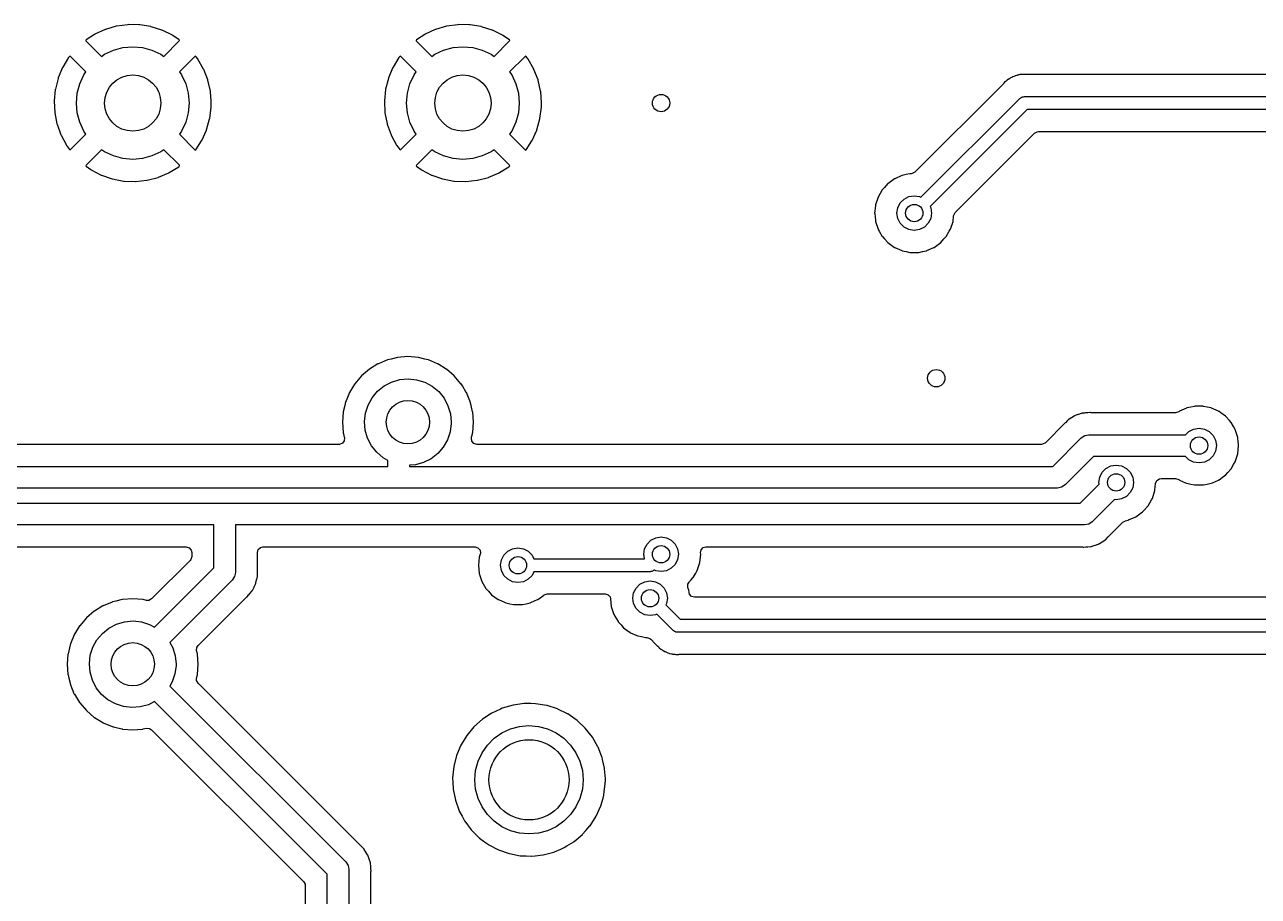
# Model space of a CAD drawing. Extents: x 51 to 243, y -135 to -54.
# Drawn here: x 197.91 to 226.38, y -112.29 to -92.17 of the extents above; entities that cross this region are included whole.
import ezdxf

# ---------------------------------------------------------------- set-up
doc = ezdxf.new("R2010")
doc.units = 0
doc.layers.add('BLACK', color=7, linetype='CONTINUOUS')

msp = doc.modelspace()

# ---------------------------------------------------------------- linework, layer by layer
at = {"layer": 'BLACK', "linetype": 'CONTINUOUS'}
for p, q in [((200.025, -92.2079), (199.776, -92.2804)), ((200.034, -92.2059), (200.025, -92.2079)), ((200.291, -92.1709), (200.034, -92.2059)), ((200.3, -92.1704), (200.291, -92.1709)), ((200.559, -92.1738), (200.3, -92.1704)), ((200.569, -92.1746), (200.559, -92.1738)), ((200.825, -92.2163), (200.569, -92.1746)), ((200.834, -92.2184), (200.825, -92.2163)), ((201.081, -92.2975), (200.834, -92.2184)), ((207.645, -92.2079), (207.396, -92.2804)), ((207.654, -92.2059), (207.645, -92.2079)), ((207.911, -92.1709), (207.654, -92.2059)), ((207.92, -92.1704), (207.911, -92.1709)), ((208.179, -92.1738), (207.92, -92.1704)), ((208.189, -92.1746), (208.179, -92.1738)), ((208.445, -92.2163), (208.189, -92.1746)), ((208.454, -92.2184), (208.445, -92.2163)), ((208.701, -92.2975), (208.454, -92.2184)), ((199.523, -92.3968), (199.332, -92.5219)), ((199.531, -92.3923), (199.523, -92.3968)), ((199.767, -92.2837), (199.531, -92.3923)), ((199.776, -92.2804), (199.767, -92.2837)), ((201.089, -92.301), (201.081, -92.2975)), ((201.322, -92.4157), (201.089, -92.301)), ((201.33, -92.4205), (201.322, -92.4157)), ((201.477, -92.5226), (201.33, -92.4205)), ((207.143, -92.3968), (206.952, -92.5219)), ((207.151, -92.3923), (207.143, -92.3968)), ((207.387, -92.2837), (207.151, -92.3923)), ((207.396, -92.2804), (207.387, -92.2837)), ((208.709, -92.301), (208.701, -92.2975)), ((208.942, -92.4157), (208.709, -92.301)), ((208.95, -92.4205), (208.942, -92.4157)), ((209.097, -92.5226), (208.95, -92.4205)), ((199.332, -92.5219), (199.323, -92.5327)), ((199.323, -92.5327), (199.328, -92.5425)), ((199.328, -92.5425), (199.687, -92.9022)), ((199.756, -92.8542), (199.961, -92.7584)), ((199.961, -92.7584), (200.18, -92.6997)), ((200.18, -92.6997), (200.406, -92.68)), ((200.406, -92.68), (200.632, -92.6997)), ((200.632, -92.6997), (200.851, -92.7584)), ((200.851, -92.7584), (201.056, -92.8542)), ((201.125, -92.9022), (201.48, -92.5464)), ((201.485, -92.5327), (201.477, -92.5226)), ((201.48, -92.5464), (201.487, -92.5348)), ((201.487, -92.5348), (201.485, -92.5327)), ((206.952, -92.5219), (206.943, -92.5327)), ((206.943, -92.5327), (206.948, -92.5425)), ((206.948, -92.5425), (207.307, -92.9022)), ((207.376, -92.8542), (207.581, -92.7584)), ((207.581, -92.7584), (207.8, -92.6997)), ((207.8, -92.6997), (208.026, -92.68)), ((208.026, -92.68), (208.252, -92.6997)), ((208.252, -92.6997), (208.471, -92.7584)), ((208.471, -92.7584), (208.676, -92.8542)), ((208.745, -92.9022), (209.1, -92.5464)), ((209.107, -92.5348), (209.097, -92.5226)), ((209.1, -92.5464), (209.107, -92.5348)), ((198.928, -92.9311), (198.793, -93.1529)), ((198.933, -92.9236), (198.928, -92.9311)), ((198.948, -92.9049), (198.933, -92.9236)), ((198.959, -92.8978), (198.948, -92.9049)), ((198.972, -92.905), (198.959, -92.8978)), ((199.328, -93.2614), (198.972, -92.905)), ((199.687, -92.9022), (199.756, -92.8542)), ((201.056, -92.8542), (201.125, -92.9022)), ((201.84, -92.9057), (201.484, -93.2614)), ((201.851, -92.8992), (201.84, -92.9057)), ((201.863, -92.9077), (201.851, -92.8992)), ((201.906, -92.9625), (201.863, -92.9077)), ((201.911, -92.9702), (201.906, -92.9625)), ((202.04, -93.1954), (201.911, -92.9702)), ((206.548, -92.9311), (206.413, -93.1529)), ((206.553, -92.9236), (206.548, -92.9311)), ((206.568, -92.9049), (206.553, -92.9236)), ((206.579, -92.8978), (206.568, -92.9049)), ((206.592, -92.905), (206.579, -92.8978)), ((206.948, -93.2614), (206.592, -92.905)), ((207.307, -92.9022), (207.376, -92.8542)), ((208.676, -92.8542), (208.745, -92.9022)), ((209.46, -92.9057), (209.104, -93.2614)), ((209.471, -92.8992), (209.46, -92.9057)), ((209.483, -92.9077), (209.471, -92.8992)), ((209.526, -92.9625), (209.483, -92.9077)), ((209.531, -92.9702), (209.526, -92.9625)), ((209.66, -93.1954), (209.531, -92.9702)), ((198.789, -93.1612), (198.688, -93.4004)), ((198.793, -93.1529), (198.789, -93.1612)), ((199.184, -93.5354), (199.28, -93.33)), ((199.28, -93.33), (199.328, -93.2614)), ((201.484, -93.2614), (201.532, -93.33)), ((201.532, -93.33), (201.628, -93.5354)), ((202.044, -93.2038), (202.04, -93.1954)), ((202.138, -93.4456), (202.044, -93.2038)), ((206.409, -93.1612), (206.308, -93.4004)), ((206.413, -93.1529), (206.409, -93.1612)), ((206.804, -93.5354), (206.9, -93.33)), ((206.9, -93.33), (206.948, -93.2614)), ((209.104, -93.2614), (209.152, -93.33)), ((209.152, -93.33), (209.248, -93.5354)), ((209.664, -93.2038), (209.66, -93.1954)), ((209.758, -93.4456), (209.664, -93.2038)), ((220.761, -93.358), (220.716, -93.3709)), ((220.772, -93.3541), (220.761, -93.358)), ((220.808, -93.34), (220.772, -93.3541)), ((220.815, -93.3371), (220.808, -93.34)), ((220.808, -93.34), (220.808, -93.34)), ((220.823, -93.3361), (220.815, -93.3371)), ((220.829, -93.3353), (220.823, -93.3361)), ((220.823, -93.3361), (220.823, -93.3361)), ((220.836, -93.3344), (220.829, -93.3353)), ((220.856, -93.3304), (220.836, -93.3344)), ((220.876, -93.3244), (220.856, -93.3304)), ((220.922, -93.323), (220.876, -93.3244)), ((220.934, -93.3221), (220.922, -93.323)), ((220.939, -93.3215), (220.934, -93.3221)), ((220.968, -93.3215), (220.939, -93.3215)), ((220.972, -93.3214), (220.968, -93.3215)), ((220.987, -93.3209), (220.972, -93.3214)), ((221.042, -93.3192), (220.987, -93.3209)), ((221.05, -93.3209), (221.042, -93.3192)), ((221.062, -93.3215), (221.05, -93.3209)), ((221.05, -93.3209), (221.05, -93.3209)), ((228.936, -93.3215), (221.062, -93.3215)), ((198.685, -93.4092), (198.622, -93.6606)), ((198.688, -93.4004), (198.685, -93.4092)), ((199.126, -93.7543), (199.184, -93.5354)), ((201.628, -93.5354), (201.686, -93.7543)), ((202.141, -93.4545), (202.138, -93.4456)), ((202.198, -93.7075), (202.141, -93.4545)), ((206.305, -93.4092), (206.242, -93.6606)), ((206.308, -93.4004), (206.305, -93.4092)), ((206.746, -93.7543), (206.804, -93.5354)), ((209.248, -93.5354), (209.306, -93.7543)), ((209.761, -93.4545), (209.758, -93.4456)), ((209.818, -93.7075), (209.761, -93.4545)), ((220.488, -93.5405), (218.454, -95.5746)), ((220.496, -93.5318), (220.488, -93.5405)), ((220.498, -93.5298), (220.496, -93.5318)), ((220.526, -93.4962), (220.498, -93.5298)), ((220.543, -93.4835), (220.526, -93.4962)), ((220.558, -93.4707), (220.543, -93.4835)), ((220.573, -93.4555), (220.558, -93.4707)), ((220.58, -93.4515), (220.573, -93.4555)), ((220.613, -93.432), (220.58, -93.4515)), ((220.58, -93.4515), (220.58, -93.4515)), ((220.623, -93.4255), (220.613, -93.432)), ((220.634, -93.4173), (220.623, -93.4255)), ((220.66, -93.3984), (220.634, -93.4173)), ((220.68, -93.3905), (220.66, -93.3984)), ((220.698, -93.3818), (220.68, -93.3905)), ((220.71, -93.3749), (220.698, -93.3818)), ((220.716, -93.3709), (220.71, -93.3749)), ((198.62, -93.6698), (198.594, -93.9279)), ((198.594, -93.9279), (198.594, -93.9372)), ((198.594, -93.9372), (198.606, -94.1963)), ((198.622, -93.6606), (198.62, -93.6698)), ((199.106, -93.98), (199.126, -93.7543)), ((201.686, -93.7543), (201.706, -93.98)), ((202.2, -93.7167), (202.198, -93.7075)), ((202.216, -93.9372), (202.2, -93.7167)), ((202.219, -93.9769), (202.216, -93.9372)), ((206.24, -93.6698), (206.214, -93.9279)), ((206.214, -93.9279), (206.214, -93.9372)), ((206.214, -93.9372), (206.226, -94.1963)), ((206.242, -93.6606), (206.24, -93.6698)), ((206.726, -93.98), (206.746, -93.7543)), ((209.306, -93.7543), (209.326, -93.98)), ((209.82, -93.7167), (209.818, -93.7075)), ((209.839, -93.9769), (209.82, -93.7167)), ((218.593, -96.1547), (220.874, -93.8739)), ((220.874, -93.8739), (220.891, -93.8641)), ((220.891, -93.8641), (220.905, -93.8501)), ((220.905, -93.8501), (220.924, -93.845)), ((220.924, -93.845), (220.941, -93.8351)), ((220.941, -93.8351), (220.961, -93.8351)), ((220.961, -93.8351), (220.98, -93.83)), ((220.98, -93.83), (229.249, -93.83)), ((198.606, -94.1963), (198.607, -94.2055)), ((198.607, -94.2055), (198.658, -94.4599)), ((199.126, -94.2057), (199.106, -93.98)), ((199.184, -94.4246), (199.126, -94.2057)), ((201.686, -94.2057), (201.628, -94.4246)), ((201.706, -93.98), (201.686, -94.2057)), ((202.183, -94.3368), (202.216, -94.078)), ((202.216, -94.078), (202.217, -94.0717)), ((202.217, -94.0717), (202.219, -93.9832)), ((202.219, -93.9832), (202.219, -93.9769)), ((206.226, -94.1963), (206.227, -94.2055)), ((206.227, -94.2055), (206.278, -94.4599)), ((206.746, -94.2057), (206.726, -93.98)), ((206.804, -94.4246), (206.746, -94.2057)), ((209.306, -94.2057), (209.248, -94.4246)), ((209.326, -93.98), (209.306, -94.2057)), ((209.803, -94.3368), (209.836, -94.078)), ((209.836, -94.078), (209.837, -94.0717)), ((209.837, -94.0717), (209.839, -93.9832)), ((209.839, -93.9832), (209.839, -93.9769)), ((221.042, -94.13), (218.805, -96.3668)), ((229.249, -94.13), (221.042, -94.13)), ((198.658, -94.4599), (198.66, -94.4689)), ((198.66, -94.4689), (198.748, -94.713)), ((199.28, -94.63), (199.184, -94.4246)), ((201.628, -94.4246), (201.532, -94.63)), ((202.111, -94.5956), (202.181, -94.346)), ((202.181, -94.346), (202.183, -94.3368)), ((206.278, -94.4599), (206.28, -94.4689)), ((206.28, -94.4689), (206.368, -94.713)), ((206.9, -94.63), (206.804, -94.4246)), ((209.248, -94.4246), (209.152, -94.63)), ((209.731, -94.5956), (209.801, -94.346)), ((209.801, -94.346), (209.803, -94.3368)), ((198.748, -94.713), (198.752, -94.7216)), ((198.752, -94.7216), (198.875, -94.95)), ((198.973, -95.0534), (199.328, -94.6986)), ((199.328, -94.6986), (199.28, -94.63)), ((201.532, -94.63), (201.484, -94.6986)), ((201.484, -94.6986), (201.842, -95.0569)), ((202.001, -94.8409), (202.108, -94.6044)), ((202.108, -94.6044), (202.111, -94.5956)), ((206.368, -94.713), (206.372, -94.7216)), ((206.372, -94.7216), (206.495, -94.95)), ((206.593, -95.0534), (206.948, -94.6986)), ((206.948, -94.6986), (206.9, -94.63)), ((209.152, -94.63), (209.104, -94.6986)), ((209.104, -94.6986), (209.462, -95.0569)), ((209.621, -94.8409), (209.728, -94.6044)), ((209.728, -94.6044), (209.731, -94.5956)), ((220.299, -95.592), (221.216, -94.6754)), ((221.216, -94.6754), (221.278, -94.6414)), ((221.278, -94.6414), (221.305, -94.6385)), ((221.305, -94.6385), (228.936, -94.6385)), ((198.875, -94.95), (198.88, -94.9579)), ((198.88, -94.9579), (198.95, -95.0517)), ((198.95, -95.0517), (198.961, -95.0602)), ((198.961, -95.0602), (198.973, -95.0534)), ((199.687, -95.0578), (199.332, -95.4127)), ((199.756, -95.1058), (199.687, -95.0578)), ((201.125, -95.0578), (201.056, -95.1058)), ((201.483, -95.4161), (201.125, -95.0578)), ((201.842, -95.0569), (201.854, -95.0636)), ((201.854, -95.0636), (201.863, -95.0574)), ((201.863, -95.0574), (201.997, -94.849)), ((201.997, -94.849), (202.001, -94.8409)), ((206.495, -94.95), (206.5, -94.9579)), ((206.5, -94.9579), (206.57, -95.0517)), ((206.57, -95.0517), (206.581, -95.0602)), ((206.581, -95.0602), (206.593, -95.0534)), ((207.307, -95.0578), (206.952, -95.4127)), ((207.376, -95.1058), (207.307, -95.0578)), ((208.745, -95.0578), (208.676, -95.1058)), ((209.103, -95.4161), (208.745, -95.0578)), ((209.462, -95.0569), (209.474, -95.0636)), ((209.474, -95.0636), (209.483, -95.0574)), ((209.483, -95.0574), (209.617, -94.849)), ((209.617, -94.849), (209.621, -94.8409)), ((199.961, -95.2016), (199.756, -95.1058)), ((200.18, -95.2602), (199.961, -95.2016)), ((200.406, -95.28), (200.18, -95.2602)), ((200.632, -95.2602), (200.406, -95.28)), ((200.851, -95.2016), (200.632, -95.2602)), ((201.056, -95.1058), (200.851, -95.2016)), ((207.581, -95.2016), (207.376, -95.1058)), ((207.8, -95.2602), (207.581, -95.2016)), ((208.026, -95.28), (207.8, -95.2602)), ((208.252, -95.2602), (208.026, -95.28)), ((208.471, -95.2016), (208.252, -95.2602)), ((208.676, -95.1058), (208.471, -95.2016)), ((199.332, -95.4127), (199.326, -95.4249)), ((199.326, -95.4249), (199.335, -95.4364)), ((199.335, -95.4364), (199.441, -95.5148)), ((199.441, -95.5148), (199.449, -95.5197)), ((199.449, -95.5197), (199.679, -95.6405)), ((199.679, -95.6405), (199.687, -95.6442)), ((199.687, -95.6442), (199.932, -95.7297)), ((201.001, -95.6924), (201.239, -95.5901)), ((201.239, -95.5901), (201.247, -95.5857)), ((201.247, -95.5857), (201.468, -95.4493)), ((201.468, -95.4493), (201.475, -95.4438)), ((201.475, -95.4438), (201.481, -95.4393)), ((201.481, -95.4393), (201.489, -95.4265)), ((201.488, -95.4249), (201.483, -95.4161)), ((201.489, -95.4265), (201.488, -95.4249)), ((206.952, -95.4127), (206.946, -95.4249)), ((206.946, -95.4249), (206.955, -95.4364)), ((206.955, -95.4364), (207.061, -95.5148)), ((207.061, -95.5148), (207.069, -95.5197)), ((207.069, -95.5197), (207.299, -95.6405)), ((207.299, -95.6405), (207.307, -95.6442)), ((207.307, -95.6442), (207.552, -95.7297)), ((208.621, -95.6924), (208.859, -95.5901)), ((208.859, -95.5901), (208.867, -95.5857)), ((208.867, -95.5857), (209.088, -95.4493)), ((209.088, -95.4493), (209.095, -95.4438)), ((209.095, -95.4438), (209.101, -95.4393)), ((209.101, -95.4393), (209.109, -95.4265)), ((209.109, -95.4265), (209.103, -95.4161)), ((218.251, -95.6314), (218.158, -95.6512)), ((218.338, -95.6129), (218.251, -95.6314)), ((218.345, -95.6115), (218.338, -95.6129)), ((218.338, -95.6129), (218.338, -95.6129)), ((218.365, -95.6115), (218.345, -95.6115)), ((218.392, -95.6086), (218.365, -95.6115)), ((218.454, -95.5746), (218.392, -95.6086)), ((219.383, -96.5083), (220.299, -95.592)), ((199.932, -95.7297), (199.941, -95.7322)), ((199.941, -95.7322), (200.196, -95.7805)), ((200.196, -95.7805), (200.205, -95.7816)), ((200.205, -95.7816), (200.465, -95.7918)), ((200.465, -95.7918), (200.474, -95.7915)), ((200.474, -95.7915), (200.732, -95.7632)), ((200.732, -95.7632), (200.741, -95.7615)), ((200.741, -95.7615), (200.992, -95.6955)), ((200.992, -95.6955), (201.001, -95.6924)), ((207.552, -95.7297), (207.561, -95.7322)), ((207.561, -95.7322), (207.816, -95.7805)), ((207.816, -95.7805), (207.825, -95.7816)), ((207.825, -95.7816), (208.085, -95.7918)), ((208.085, -95.7918), (208.094, -95.7915)), ((208.094, -95.7915), (208.352, -95.7632)), ((208.352, -95.7632), (208.361, -95.7615)), ((208.361, -95.7615), (208.612, -95.6955)), ((208.612, -95.6955), (208.621, -95.6924)), ((217.75, -95.9285), (217.701, -95.9831)), ((217.824, -95.846), (217.75, -95.9285)), ((217.829, -95.8411), (217.824, -95.846)), ((217.824, -95.846), (217.824, -95.846)), ((217.983, -95.7289), (217.829, -95.8411)), ((217.989, -95.7262), (217.983, -95.7289)), ((218.152, -95.6539), (217.989, -95.7262)), ((217.989, -95.7262), (217.989, -95.7262)), ((218.158, -95.6512), (218.152, -95.6539)), ((218.152, -95.6539), (218.152, -95.6539)), ((217.605, -96.1484), (217.546, -96.3301)), ((217.701, -95.9831), (217.605, -96.1484)), ((218.116, -96.2849), (218.205, -96.1964)), ((218.205, -96.1964), (218.316, -96.1396)), ((218.316, -96.1396), (218.44, -96.12)), ((218.44, -96.12), (218.564, -96.1396)), ((218.564, -96.1396), (218.593, -96.1547)), ((217.544, -96.354), (217.526, -96.52)), ((217.546, -96.3366), (217.544, -96.354)), ((217.546, -96.3301), (217.546, -96.3366)), ((217.546, -96.3366), (217.546, -96.3366)), ((218.04, -96.52), (218.06, -96.3964)), ((218.06, -96.3964), (218.116, -96.2849)), ((218.805, -96.3668), (218.82, -96.3964)), ((218.82, -96.3964), (218.84, -96.52)), ((217.526, -96.52), (217.527, -96.5266)), ((217.527, -96.5266), (217.544, -96.6855)), ((217.544, -96.6855), (217.546, -96.7099)), ((217.546, -96.7099), (217.605, -96.8916)), ((218.06, -96.6436), (218.04, -96.52)), ((218.116, -96.7551), (218.06, -96.6436)), ((218.205, -96.8436), (218.116, -96.7551)), ((218.764, -96.7551), (218.675, -96.8436)), ((218.82, -96.6436), (218.764, -96.7551)), ((218.84, -96.52), (218.82, -96.6436)), ((219.275, -96.8916), (219.334, -96.7099)), ((219.334, -96.7099), (219.336, -96.6855)), ((219.336, -96.6855), (219.343, -96.6235)), ((219.343, -96.6235), (219.347, -96.5842)), ((219.347, -96.5842), (219.374, -96.5186)), ((219.374, -96.5186), (219.383, -96.5083)), ((217.605, -96.8916), (217.609, -96.8973)), ((217.609, -96.8973), (217.609, -96.8973)), ((217.609, -96.8973), (217.633, -96.94)), ((217.633, -96.94), (217.701, -97.0569)), ((217.701, -97.0569), (217.705, -97.0619)), ((217.705, -97.0619), (217.705, -97.0619)), ((217.705, -97.0619), (217.754, -97.116)), ((218.316, -96.9004), (218.205, -96.8436)), ((218.44, -96.92), (218.316, -96.9004)), ((218.564, -96.9004), (218.44, -96.92)), ((218.675, -96.8436), (218.564, -96.9004)), ((219.126, -97.116), (219.175, -97.0619)), ((219.175, -97.0619), (219.179, -97.0569)), ((219.175, -97.0619), (219.175, -97.0619)), ((219.179, -97.0569), (219.247, -96.94)), ((219.247, -96.94), (219.271, -96.8973)), ((219.271, -96.8973), (219.275, -96.8916)), ((219.271, -96.8973), (219.271, -96.8973)), ((217.754, -97.116), (217.829, -97.1989)), ((217.829, -97.1989), (217.983, -97.3111)), ((217.983, -97.3111), (217.989, -97.3138)), ((217.989, -97.3138), (217.989, -97.3138)), ((217.989, -97.3138), (218.152, -97.3861)), ((218.728, -97.3861), (218.891, -97.3138)), ((218.891, -97.3138), (218.897, -97.3111)), ((218.891, -97.3138), (218.891, -97.3138)), ((218.897, -97.3111), (219.051, -97.1989)), ((219.051, -97.1989), (219.126, -97.116)), ((218.152, -97.3861), (218.158, -97.3888)), ((218.158, -97.3888), (218.251, -97.4086)), ((218.251, -97.4086), (218.338, -97.4271)), ((218.338, -97.4271), (218.338, -97.4271)), ((218.338, -97.4271), (218.345, -97.4285)), ((218.345, -97.4285), (218.535, -97.4285)), ((218.535, -97.4285), (218.542, -97.4271)), ((218.542, -97.4271), (218.629, -97.4086)), ((218.542, -97.4271), (218.542, -97.4271)), ((218.629, -97.4086), (218.722, -97.3888)), ((218.722, -97.3888), (218.728, -97.3861)), ((206.284, -99.9088), (206.074, -99.9959)), ((206.288, -99.9069), (206.284, -99.9088)), ((206.284, -99.9088), (206.284, -99.9088)), ((206.369, -99.8876), (206.288, -99.9069)), ((206.514, -99.8526), (206.369, -99.8876)), ((206.519, -99.8515), (206.514, -99.8526)), ((206.514, -99.8526), (206.514, -99.8526)), ((206.756, -99.8328), (206.519, -99.8515)), ((206.993, -99.8515), (206.756, -99.8328)), ((206.998, -99.8526), (206.993, -99.8515)), ((207.143, -99.8876), (206.998, -99.8526)), ((206.998, -99.8526), (206.998, -99.8526)), ((207.224, -99.9069), (207.143, -99.8876)), ((207.228, -99.9088), (207.224, -99.9069)), ((207.438, -99.9959), (207.228, -99.9088)), ((207.228, -99.9088), (207.228, -99.9088)), ((205.867, -100.122), (205.686, -100.276)), ((205.871, -100.119), (205.867, -100.122)), ((206.065, -100), (205.871, -100.119)), ((205.871, -100.119), (205.871, -100.119)), ((206.069, -99.9978), (206.065, -100)), ((206.074, -99.9959), (206.069, -99.9978)), ((206.074, -99.9959), (206.074, -99.9959)), ((207.443, -99.9978), (207.438, -99.9959)), ((207.438, -99.9959), (207.438, -99.9959)), ((207.447, -100), (207.443, -99.9978)), ((207.641, -100.119), (207.447, -100)), ((207.645, -100.122), (207.641, -100.119)), ((207.641, -100.119), (207.641, -100.119)), ((207.826, -100.276), (207.645, -100.122)), ((205.529, -100.461), (205.5, -100.508)), ((205.532, -100.457), (205.529, -100.461)), ((205.529, -100.461), (205.529, -100.461)), ((205.686, -100.276), (205.532, -100.457)), ((206.208, -100.509), (206.381, -100.419)), ((206.381, -100.419), (206.569, -100.364)), ((206.569, -100.364), (206.763, -100.346)), ((206.763, -100.346), (206.957, -100.366)), ((206.957, -100.366), (207.144, -100.424)), ((207.144, -100.424), (207.315, -100.517)), ((207.98, -100.457), (207.826, -100.276)), ((207.983, -100.461), (207.98, -100.457)), ((208.012, -100.508), (207.983, -100.461)), ((207.983, -100.461), (207.983, -100.461)), ((205.406, -100.664), (205.328, -100.851)), ((205.408, -100.659), (205.406, -100.664)), ((205.406, -100.664), (205.406, -100.664)), ((205.5, -100.508), (205.408, -100.659)), ((205.931, -100.781), (206.056, -100.632)), ((206.056, -100.632), (206.208, -100.509)), ((207.315, -100.517), (207.466, -100.641)), ((207.466, -100.641), (207.589, -100.793)), ((208.104, -100.659), (208.012, -100.508)), ((208.106, -100.664), (208.104, -100.659)), ((208.184, -100.851), (208.106, -100.664)), ((208.106, -100.664), (208.106, -100.664)), ((205.298, -100.959), (205.263, -101.104)), ((205.317, -100.878), (205.298, -100.959)), ((205.328, -100.851), (205.317, -100.878)), ((205.778, -101.138), (205.837, -100.952)), ((205.837, -100.952), (205.931, -100.781)), ((207.589, -100.793), (207.681, -100.965)), ((207.681, -100.965), (207.737, -101.152)), ((208.195, -100.878), (208.184, -100.851)), ((208.214, -100.959), (208.195, -100.878)), ((208.249, -101.104), (208.214, -100.959)), ((224.723, -101.021), (224.56, -101.093)), ((224.729, -101.018), (224.723, -101.021)), ((224.723, -101.021), (224.723, -101.021)), ((224.822, -100.998), (224.729, -101.018)), ((224.909, -100.98), (224.822, -100.998)), ((224.916, -100.978), (224.909, -100.98)), ((224.909, -100.98), (224.909, -100.98)), ((225.106, -100.978), (224.916, -100.978)), ((225.113, -100.98), (225.106, -100.978)), ((225.2, -100.998), (225.113, -100.98)), ((225.113, -100.98), (225.113, -100.98)), ((225.293, -101.018), (225.2, -100.998)), ((225.299, -101.021), (225.293, -101.018)), ((225.462, -101.093), (225.299, -101.021)), ((225.299, -101.021), (225.299, -101.021)), ((205.261, -101.109), (205.243, -101.346)), ((205.263, -101.104), (205.261, -101.109)), ((205.756, -101.332), (205.778, -101.138)), ((205.772, -101.527), (205.756, -101.332)), ((207.737, -101.152), (207.756, -101.346)), ((208.251, -101.109), (208.249, -101.104)), ((208.269, -101.346), (208.251, -101.109)), ((221.976, -101.306), (221.928, -101.357)), ((221.981, -101.301), (221.976, -101.306)), ((221.987, -101.297), (221.981, -101.301)), ((221.99, -101.294), (221.987, -101.297)), ((221.993, -101.292), (221.99, -101.294)), ((221.994, -101.292), (221.993, -101.292)), ((221.998, -101.288), (221.994, -101.292)), ((222.002, -101.284), (221.998, -101.288)), ((221.998, -101.288), (221.998, -101.288)), ((222.007, -101.281), (222.002, -101.284)), ((222.064, -101.247), (222.007, -101.281)), ((222.007, -101.281), (222.007, -101.281)), ((222.068, -101.244), (222.064, -101.247)), ((222.129, -101.204), (222.068, -101.244)), ((222.136, -101.202), (222.129, -101.204)), ((222.141, -101.199), (222.136, -101.202)), ((222.147, -101.196), (222.141, -101.199)), ((222.153, -101.193), (222.147, -101.196)), ((222.223, -101.17), (222.153, -101.193)), ((222.227, -101.169), (222.223, -101.17)), ((222.288, -101.146), (222.227, -101.169)), ((222.295, -101.144), (222.288, -101.146)), ((222.288, -101.146), (222.288, -101.146)), ((222.303, -101.143), (222.295, -101.144)), ((222.308, -101.142), (222.303, -101.143)), ((222.314, -101.14), (222.308, -101.142)), ((222.321, -101.138), (222.314, -101.14)), ((222.329, -101.138), (222.321, -101.138)), ((222.372, -101.134), (222.329, -101.138)), ((222.329, -101.138), (222.329, -101.138)), ((222.394, -101.132), (222.372, -101.134)), ((222.398, -101.132), (222.394, -101.132)), ((222.41, -101.13), (222.398, -101.132)), ((222.423, -101.129), (222.41, -101.13)), ((222.427, -101.129), (222.423, -101.129)), ((222.423, -101.129), (222.423, -101.129)), ((222.435, -101.129), (222.427, -101.129)), ((222.445, -101.128), (222.435, -101.129)), ((222.49, -101.124), (222.445, -101.128)), ((222.498, -101.124), (222.49, -101.124)), ((222.49, -101.124), (222.49, -101.124)), ((222.505, -101.125), (222.498, -101.124)), ((222.519, -101.127), (222.505, -101.125)), ((222.505, -101.125), (222.505, -101.125)), ((222.538, -101.129), (222.519, -101.127)), ((224.468, -101.129), (222.538, -101.129)), ((224.542, -101.104), (224.468, -101.129)), ((224.549, -101.1), (224.542, -101.104)), ((224.554, -101.096), (224.549, -101.1)), ((224.549, -101.1), (224.549, -101.1)), ((224.56, -101.093), (224.554, -101.096)), ((224.56, -101.093), (224.56, -101.093)), ((225.468, -101.096), (225.462, -101.093)), ((225.462, -101.093), (225.462, -101.093)), ((225.473, -101.1), (225.468, -101.096)), ((225.513, -101.129), (225.473, -101.1)), ((225.473, -101.1), (225.473, -101.1)), ((225.622, -101.208), (225.513, -101.129)), ((225.627, -101.213), (225.622, -101.208)), ((225.711, -101.306), (225.627, -101.213)), ((225.627, -101.213), (225.627, -101.213)), ((225.75, -101.35), (225.711, -101.306)), ((205.243, -101.346), (205.261, -101.583)), ((205.261, -101.583), (205.263, -101.588)), ((205.263, -101.588), (205.263, -101.588)), ((205.263, -101.588), (205.269, -101.612)), ((205.269, -101.612), (205.287, -101.691)), ((205.826, -101.714), (205.772, -101.527)), ((207.731, -101.568), (207.67, -101.753)), ((207.756, -101.374), (207.731, -101.568)), ((207.756, -101.346), (207.756, -101.374)), ((208.225, -101.691), (208.243, -101.612)), ((208.243, -101.612), (208.249, -101.588)), ((208.249, -101.588), (208.251, -101.583)), ((208.249, -101.588), (208.249, -101.588)), ((208.251, -101.583), (208.269, -101.346)), ((221.925, -101.36), (221.465, -101.821)), ((221.928, -101.357), (221.925, -101.36)), ((224.702, -101.637), (224.776, -101.563)), ((224.776, -101.563), (224.887, -101.507)), ((224.887, -101.507), (225.011, -101.487)), ((225.011, -101.487), (225.135, -101.507)), ((225.135, -101.507), (225.246, -101.563)), ((225.246, -101.563), (225.335, -101.652)), ((225.807, -101.448), (225.75, -101.35)), ((225.835, -101.498), (225.807, -101.448)), ((225.846, -101.515), (225.835, -101.498)), ((225.905, -101.697), (225.846, -101.515)), ((200.587, -101.858), (196.352, -101.858)), ((205.168, -101.858), (200.587, -101.858)), ((205.179, -101.857), (205.168, -101.858)), ((205.245, -101.831), (205.179, -101.857)), ((205.287, -101.773), (205.245, -101.831)), ((205.287, -101.691), (205.29, -101.702)), ((205.29, -101.702), (205.287, -101.773)), ((205.915, -101.888), (205.826, -101.714)), ((206.037, -102.041), (205.915, -101.888)), ((207.67, -101.753), (207.573, -101.922)), ((208.22, -101.714), (208.222, -101.702)), ((208.23, -101.784), (208.22, -101.714)), ((208.222, -101.702), (208.225, -101.691)), ((208.276, -101.837), (208.23, -101.784)), ((208.344, -101.858), (208.276, -101.837)), ((218.28, -101.858), (208.344, -101.858)), ((221.376, -101.858), (218.28, -101.858)), ((221.402, -101.855), (221.376, -101.858)), ((221.465, -101.821), (221.402, -101.855)), ((221.638, -102.366), (222.294, -101.71)), ((222.294, -101.71), (222.375, -101.656)), ((222.294, -101.71), (222.294, -101.71)), ((222.375, -101.656), (222.471, -101.637)), ((222.471, -101.637), (222.471, -101.637)), ((222.471, -101.637), (224.702, -101.637)), ((225.335, -101.652), (225.391, -101.763)), ((225.391, -101.763), (225.411, -101.887)), ((225.411, -101.887), (225.391, -102.011)), ((225.905, -101.704), (225.905, -101.697)), ((225.915, -101.796), (225.905, -101.704)), ((225.905, -101.704), (225.905, -101.704)), ((225.921, -101.854), (225.915, -101.796)), ((225.915, -101.977), (225.924, -101.894)), ((225.925, -101.887), (225.921, -101.854)), ((225.924, -101.894), (225.925, -101.887)), ((206.185, -102.167), (206.037, -102.041)), ((206.296, -102.229), (206.185, -102.167)), ((207.292, -102.19), (207.118, -102.278)), ((207.446, -102.07), (207.292, -102.19)), ((207.573, -101.922), (207.446, -102.07)), ((222.575, -102.137), (221.919, -102.793)), ((224.702, -102.137), (222.575, -102.137)), ((224.776, -102.211), (224.702, -102.137)), ((225.335, -102.122), (225.246, -102.211)), ((225.391, -102.011), (225.335, -102.122)), ((225.846, -102.259), (225.905, -102.077)), ((225.905, -102.077), (225.915, -101.977)), ((191.825, -102.366), (206.296, -102.366)), ((206.296, -102.366), (206.296, -102.229)), ((206.93, -102.331), (206.796, -102.341)), ((206.796, -102.341), (206.796, -102.366)), ((206.796, -102.366), (221.638, -102.366)), ((207.118, -102.278), (206.93, -102.331)), ((222.776, -102.501), (222.864, -102.413)), ((222.864, -102.413), (222.976, -102.356)), ((222.976, -102.356), (223.099, -102.337)), ((223.099, -102.337), (223.223, -102.356)), ((223.223, -102.356), (223.334, -102.413)), ((223.334, -102.413), (223.423, -102.501)), ((224.887, -102.267), (224.776, -102.211)), ((225.011, -102.287), (224.887, -102.267)), ((225.135, -102.267), (225.011, -102.287)), ((225.246, -102.211), (225.135, -102.267)), ((225.676, -102.506), (225.746, -102.429)), ((225.746, -102.429), (225.75, -102.424)), ((225.746, -102.429), (225.746, -102.429)), ((225.75, -102.424), (225.809, -102.322)), ((225.809, -102.322), (225.842, -102.264)), ((225.842, -102.264), (225.846, -102.259)), ((225.842, -102.264), (225.842, -102.264)), ((222.699, -102.736), (222.719, -102.613)), ((222.705, -102.777), (222.699, -102.736)), ((222.719, -102.613), (222.776, -102.501)), ((223.423, -102.501), (223.48, -102.613)), ((223.48, -102.613), (223.499, -102.736)), ((223.499, -102.736), (223.48, -102.86)), ((223.994, -102.913), (224.01, -102.758)), ((224.01, -102.758), (224.037, -102.693)), ((224.037, -102.693), (224.096, -102.652)), ((224.096, -102.652), (224.136, -102.645)), ((224.136, -102.645), (224.468, -102.645)), ((224.468, -102.645), (224.542, -102.67)), ((224.542, -102.67), (224.549, -102.674)), ((224.549, -102.674), (224.549, -102.674)), ((224.549, -102.674), (224.554, -102.678)), ((224.554, -102.678), (224.56, -102.681)), ((224.56, -102.681), (224.56, -102.681)), ((224.56, -102.681), (224.701, -102.743)), ((224.701, -102.743), (224.729, -102.756)), ((224.729, -102.756), (224.822, -102.776)), ((225.2, -102.776), (225.293, -102.756)), ((225.293, -102.756), (225.321, -102.743)), ((225.321, -102.743), (225.462, -102.681)), ((225.462, -102.681), (225.468, -102.678)), ((225.462, -102.681), (225.462, -102.681)), ((225.468, -102.678), (225.473, -102.674)), ((225.473, -102.674), (225.582, -102.595)), ((225.582, -102.595), (225.622, -102.566)), ((225.622, -102.566), (225.676, -102.506)), ((206.546, -102.866), (191.825, -102.866)), ((221.742, -102.866), (206.546, -102.866)), ((221.838, -102.847), (221.742, -102.866)), ((221.919, -102.793), (221.838, -102.847)), ((222.267, -103.216), (222.705, -102.777)), ((223.423, -102.972), (223.334, -103.06)), ((223.48, -102.86), (223.423, -102.972)), ((223.934, -103.108), (223.993, -102.926)), ((223.993, -102.926), (223.994, -102.913)), ((224.822, -102.776), (224.909, -102.794)), ((224.909, -102.794), (224.909, -102.794)), ((224.909, -102.794), (224.916, -102.795)), ((224.916, -102.795), (225.106, -102.795)), ((225.106, -102.795), (225.113, -102.794)), ((225.113, -102.794), (225.2, -102.776)), ((225.113, -102.794), (225.113, -102.794)), ((186.983, -103.215), (202.526, -103.216)), ((202.526, -103.216), (222.267, -103.216)), ((223.059, -103.13), (222.547, -103.642)), ((223.099, -103.136), (223.059, -103.13)), ((223.223, -103.117), (223.099, -103.136)), ((223.334, -103.06), (223.223, -103.117)), ((223.738, -103.385), (223.834, -103.278)), ((223.834, -103.278), (223.838, -103.273)), ((223.834, -103.278), (223.834, -103.278)), ((223.838, -103.273), (223.917, -103.136)), ((223.917, -103.136), (223.93, -103.114)), ((223.93, -103.114), (223.934, -103.108)), ((223.93, -103.114), (223.93, -103.114)), ((223.318, -103.619), (223.375, -103.607)), ((223.375, -103.607), (223.381, -103.605)), ((223.375, -103.607), (223.375, -103.607)), ((223.381, -103.605), (223.387, -103.603)), ((223.387, -103.603), (223.55, -103.53)), ((223.55, -103.53), (223.556, -103.528)), ((223.55, -103.53), (223.55, -103.53)), ((223.556, -103.528), (223.71, -103.415)), ((223.71, -103.415), (223.738, -103.385)), ((202.276, -103.716), (186.983, -103.715)), ((202.276, -104.711), (202.276, -103.716)), ((222.37, -103.716), (202.776, -103.716)), ((202.776, -103.716), (202.776, -104.814)), ((222.466, -103.696), (222.37, -103.716)), ((222.547, -103.642), (222.466, -103.696)), ((222.916, -103.993), (223.255, -103.653)), ((223.255, -103.653), (223.318, -103.619)), ((212.218, -104.27), (212.274, -104.159)), ((212.274, -104.159), (212.363, -104.07)), ((212.363, -104.07), (212.474, -104.014)), ((212.474, -104.014), (212.598, -103.994)), ((212.598, -103.994), (212.722, -104.014)), ((212.722, -104.014), (212.833, -104.07)), ((212.833, -104.07), (212.922, -104.159)), ((212.922, -104.159), (212.978, -104.27)), ((222.546, -104.209), (222.614, -104.184)), ((222.614, -104.184), (222.619, -104.182)), ((222.619, -104.182), (222.681, -104.162)), ((222.681, -104.162), (222.688, -104.16)), ((222.681, -104.162), (222.681, -104.162)), ((222.688, -104.16), (222.694, -104.156)), ((222.694, -104.156), (222.7, -104.154)), ((222.7, -104.154), (222.705, -104.151)), ((222.705, -104.151), (222.712, -104.148)), ((222.712, -104.148), (222.773, -104.108)), ((222.773, -104.108), (222.777, -104.106)), ((222.777, -104.106), (222.839, -104.068)), ((222.839, -104.068), (222.848, -104.061)), ((222.848, -104.061), (222.851, -104.058)), ((222.848, -104.061), (222.848, -104.061)), ((222.851, -104.058), (222.854, -104.055)), ((222.854, -104.055), (222.86, -104.051)), ((222.86, -104.051), (222.913, -103.995)), ((222.913, -103.995), (222.916, -103.993)), ((190.754, -104.224), (201.641, -104.224)), ((201.641, -104.224), (201.709, -104.244)), ((201.709, -104.244), (201.756, -104.298)), ((201.767, -104.448), (201.747, -104.516)), ((201.756, -104.298), (201.767, -104.35)), ((201.767, -104.35), (201.767, -104.448)), ((203.284, -104.35), (203.304, -104.282)), ((203.284, -104.802), (203.284, -104.35)), ((203.304, -104.282), (203.358, -104.235)), ((203.358, -104.235), (203.41, -104.224)), ((203.41, -104.224), (208.305, -104.224)), ((208.305, -104.224), (208.373, -104.244)), ((208.373, -104.244), (208.42, -104.298)), ((208.402, -104.458), (208.382, -104.648)), ((208.425, -104.389), (208.402, -104.458)), ((208.42, -104.298), (208.43, -104.368)), ((208.43, -104.368), (208.425, -104.389)), ((208.916, -104.524), (208.972, -104.413)), ((208.972, -104.413), (209.061, -104.324)), ((209.061, -104.324), (209.172, -104.268)), ((209.172, -104.268), (209.296, -104.248)), ((209.296, -104.248), (209.42, -104.268)), ((209.42, -104.268), (209.531, -104.324)), ((209.531, -104.324), (209.62, -104.413)), ((209.62, -104.413), (209.663, -104.498)), ((212.198, -104.394), (212.218, -104.27)), ((212.214, -104.498), (212.198, -104.394)), ((212.978, -104.27), (212.998, -104.394)), ((212.998, -104.394), (212.978, -104.518)), ((213.492, -104.584), (213.512, -104.394)), ((213.508, -104.363), (213.521, -104.293)), ((213.512, -104.394), (213.508, -104.363)), ((213.521, -104.293), (213.57, -104.241)), ((213.57, -104.241), (213.634, -104.224)), ((213.634, -104.224), (222.303, -104.224)), ((222.303, -104.224), (222.322, -104.225)), ((222.322, -104.225), (222.336, -104.228)), ((222.336, -104.228), (222.336, -104.228)), ((222.336, -104.228), (222.343, -104.229)), ((222.343, -104.229), (222.351, -104.228)), ((222.351, -104.228), (222.396, -104.224)), ((222.351, -104.228), (222.351, -104.228)), ((222.396, -104.224), (222.406, -104.224)), ((222.406, -104.224), (222.414, -104.224)), ((222.414, -104.224), (222.428, -104.222)), ((222.428, -104.222), (222.443, -104.221)), ((222.443, -104.221), (222.447, -104.22)), ((222.447, -104.22), (222.512, -104.215)), ((222.512, -104.215), (222.52, -104.214)), ((222.512, -104.215), (222.512, -104.215)), ((222.52, -104.214), (222.527, -104.212)), ((222.527, -104.212), (222.533, -104.211)), ((222.533, -104.211), (222.539, -104.21)), ((222.539, -104.21), (222.546, -104.209)), ((201.73, -104.537), (200.842, -105.425)), ((200.911, -106.076), (202.276, -104.711)), ((201.747, -104.516), (201.73, -104.537)), ((208.382, -104.648), (208.383, -104.655)), ((208.383, -104.655), (208.402, -104.83)), ((208.896, -104.648), (208.916, -104.524)), ((208.916, -104.772), (208.896, -104.648)), ((209.663, -104.498), (212.214, -104.498)), ((212.833, -104.718), (212.722, -104.774)), ((212.922, -104.629), (212.833, -104.718)), ((212.978, -104.518), (212.922, -104.629)), ((213.433, -104.766), (213.492, -104.584)), ((202.702, -104.991), (201.265, -106.429)), ((202.756, -104.91), (202.702, -104.991)), ((202.776, -104.814), (202.756, -104.91)), ((203.25, -105.056), (203.265, -104.984)), ((203.265, -104.984), (203.266, -104.98)), ((203.266, -104.98), (203.267, -104.975)), ((203.267, -104.975), (203.283, -104.909)), ((203.283, -104.909), (203.284, -104.898)), ((203.284, -104.805), (203.284, -104.802)), ((203.286, -104.882), (203.284, -104.805)), ((203.284, -104.894), (203.285, -104.89)), ((203.284, -104.898), (203.284, -104.894)), ((203.284, -104.898), (203.284, -104.898)), ((203.285, -104.89), (203.286, -104.882)), ((208.402, -104.83), (208.402, -104.838)), ((208.402, -104.838), (208.461, -105.02)), ((208.461, -105.02), (208.557, -105.185)), ((208.972, -104.883), (208.916, -104.772)), ((209.061, -104.972), (208.972, -104.883)), ((209.172, -105.028), (209.061, -104.972)), ((209.296, -105.048), (209.172, -105.028)), ((209.42, -105.028), (209.296, -105.048)), ((209.531, -104.972), (209.42, -105.028)), ((209.62, -104.883), (209.531, -104.972)), ((209.663, -104.798), (209.62, -104.883)), ((212.344, -104.798), (209.663, -104.798)), ((212.109, -105.086), (212.22, -105.03)), ((212.22, -105.03), (212.344, -105.01)), ((212.363, -104.793), (212.344, -104.798)), ((212.344, -105.01), (212.468, -105.03)), ((212.383, -104.793), (212.363, -104.793)), ((212.4, -104.783), (212.383, -104.793)), ((212.419, -104.778), (212.4, -104.783)), ((212.433, -104.764), (212.419, -104.778)), ((212.443, -104.758), (212.433, -104.764)), ((212.474, -104.774), (212.443, -104.758)), ((212.468, -105.03), (212.579, -105.086)), ((212.598, -104.794), (212.474, -104.774)), ((212.722, -104.774), (212.598, -104.794)), ((213.215, -105.087), (213.244, -105.035)), ((213.244, -105.035), (213.256, -105.02)), ((213.256, -105.02), (213.281, -104.993)), ((213.281, -104.993), (213.333, -104.936)), ((213.333, -104.936), (213.337, -104.931)), ((213.333, -104.936), (213.333, -104.936)), ((213.337, -104.931), (213.397, -104.827)), ((213.397, -104.827), (213.429, -104.771)), ((213.429, -104.771), (213.433, -104.766)), ((213.429, -104.771), (213.429, -104.771)), ((203.087, -105.325), (203.093, -105.32)), ((203.093, -105.32), (203.111, -105.297)), ((203.111, -105.297), (203.114, -105.294)), ((203.114, -105.294), (203.156, -105.244)), ((203.156, -105.244), (203.161, -105.238)), ((203.156, -105.244), (203.156, -105.244)), ((203.161, -105.238), (203.164, -105.232)), ((203.164, -105.232), (203.168, -105.227)), ((203.168, -105.227), (203.171, -105.222)), ((203.171, -105.222), (203.175, -105.216)), ((203.175, -105.216), (203.206, -105.15)), ((203.206, -105.15), (203.208, -105.146)), ((203.208, -105.146), (203.241, -105.081)), ((203.241, -105.081), (203.243, -105.074)), ((203.243, -105.074), (203.245, -105.068)), ((203.245, -105.068), (203.247, -105.062)), ((203.247, -105.062), (203.25, -105.056)), ((208.557, -105.185), (208.561, -105.19)), ((208.561, -105.19), (208.561, -105.19)), ((208.561, -105.19), (208.612, -105.246)), ((208.612, -105.246), (208.685, -105.327)), ((209.902, -105.331), (209.969, -105.307)), ((209.969, -105.307), (209.976, -105.306)), ((209.976, -105.306), (211.306, -105.306)), ((211.306, -105.306), (211.374, -105.327)), ((211.944, -105.41), (211.964, -105.286)), ((211.964, -105.286), (212.02, -105.175)), ((212.02, -105.175), (212.109, -105.086)), ((212.579, -105.086), (212.668, -105.175)), ((212.668, -105.175), (212.724, -105.286)), ((212.724, -105.286), (212.744, -105.41)), ((213.217, -105.158), (213.215, -105.087)), ((213.238, -105.22), (213.217, -105.158)), ((213.243, -105.268), (213.238, -105.22)), ((213.243, -105.274), (213.243, -105.268)), ((213.254, -105.313), (213.243, -105.274)), ((213.3, -105.366), (213.254, -105.313)), ((199.715, -105.588), (199.521, -105.707)), ((199.719, -105.586), (199.715, -105.588)), ((199.724, -105.584), (199.719, -105.586)), ((199.934, -105.497), (199.724, -105.584)), ((199.724, -105.584), (199.724, -105.584)), ((199.938, -105.495), (199.934, -105.497)), ((199.934, -105.497), (199.934, -105.497)), ((200.02, -105.475), (199.938, -105.495)), ((200.164, -105.441), (200.02, -105.475)), ((200.169, -105.439), (200.164, -105.441)), ((200.164, -105.441), (200.164, -105.441)), ((200.406, -105.421), (200.169, -105.439)), ((200.643, -105.439), (200.406, -105.421)), ((200.648, -105.441), (200.643, -105.439)), ((200.723, -105.459), (200.648, -105.441)), ((200.648, -105.441), (200.648, -105.441)), ((200.78, -105.459), (200.723, -105.459)), ((200.842, -105.425), (200.78, -105.459)), ((201.915, -106.498), (203.014, -105.398)), ((203.014, -105.398), (203.029, -105.386)), ((203.029, -105.386), (203.04, -105.377)), ((203.04, -105.377), (203.046, -105.373)), ((203.04, -105.377), (203.04, -105.377)), ((203.046, -105.373), (203.051, -105.367)), ((203.051, -105.367), (203.081, -105.333)), ((203.051, -105.367), (203.051, -105.367)), ((203.081, -105.333), (203.087, -105.325)), ((208.685, -105.327), (208.839, -105.439)), ((208.839, -105.439), (208.845, -105.442)), ((208.845, -105.442), (208.845, -105.442)), ((208.845, -105.442), (208.983, -105.503)), ((208.983, -105.503), (209.014, -105.517)), ((209.014, -105.517), (209.107, -105.537)), ((209.107, -105.537), (209.194, -105.555)), ((209.194, -105.555), (209.194, -105.555)), ((209.194, -105.555), (209.201, -105.556)), ((209.201, -105.556), (209.391, -105.556)), ((209.391, -105.556), (209.398, -105.555)), ((209.398, -105.555), (209.485, -105.537)), ((209.398, -105.555), (209.398, -105.555)), ((209.485, -105.537), (209.578, -105.517)), ((209.578, -105.517), (209.609, -105.503)), ((209.609, -105.503), (209.747, -105.442)), ((209.747, -105.442), (209.753, -105.439)), ((209.747, -105.442), (209.747, -105.442)), ((209.753, -105.439), (209.778, -105.421)), ((209.778, -105.421), (209.896, -105.335)), ((209.896, -105.335), (209.902, -105.331)), ((211.374, -105.327), (211.421, -105.38)), ((211.421, -105.38), (211.431, -105.419)), ((211.431, -105.419), (211.45, -105.6)), ((211.45, -105.6), (211.509, -105.782)), ((211.964, -105.534), (211.944, -105.41)), ((212.02, -105.645), (211.964, -105.534)), ((212.724, -105.534), (212.709, -105.563)), ((212.709, -105.563), (213.041, -105.895)), ((212.744, -105.41), (212.724, -105.534)), ((213.368, -105.386), (213.3, -105.366)), ((228.809, -105.386), (213.368, -105.386)), ((199.336, -105.864), (199.182, -106.045)), ((199.517, -105.71), (199.336, -105.864)), ((199.521, -105.707), (199.517, -105.71)), ((199.521, -105.707), (199.521, -105.707)), ((211.509, -105.782), (211.513, -105.787)), ((211.513, -105.787), (211.513, -105.787)), ((211.513, -105.787), (211.533, -105.823)), ((211.533, -105.823), (211.605, -105.947)), ((212.109, -105.734), (212.02, -105.645)), ((212.22, -105.79), (212.109, -105.734)), ((212.344, -105.81), (212.22, -105.79)), ((212.468, -105.79), (212.344, -105.81)), ((212.497, -105.775), (212.468, -105.79)), ((212.873, -106.151), (212.497, -105.775)), ((199.179, -106.049), (199.088, -106.198)), ((199.182, -106.045), (199.179, -106.049)), ((199.179, -106.049), (199.179, -106.049)), ((199.706, -106.22), (199.858, -106.097)), ((199.858, -106.097), (200.031, -106.007)), ((200.031, -106.007), (200.219, -105.952)), ((200.219, -105.952), (200.413, -105.934)), ((200.413, -105.934), (200.607, -105.954)), ((200.607, -105.954), (200.794, -106.012)), ((200.794, -106.012), (200.911, -106.076)), ((211.605, -105.947), (211.609, -105.952)), ((211.609, -105.952), (211.609, -105.952)), ((211.609, -105.952), (211.676, -106.026)), ((211.676, -106.026), (211.733, -106.089)), ((211.733, -106.089), (211.887, -106.201)), ((212.89, -106.161), (212.873, -106.151)), ((212.904, -106.175), (212.89, -106.161)), ((212.923, -106.18), (212.904, -106.175)), ((213.041, -105.895), (229.122, -105.895)), ((198.97, -106.459), (198.967, -106.466)), ((199.056, -106.252), (198.97, -106.459)), ((199.058, -106.247), (199.056, -106.252)), ((199.056, -106.252), (199.056, -106.252)), ((199.088, -106.198), (199.058, -106.247)), ((199.487, -106.54), (199.581, -106.369)), ((199.581, -106.369), (199.706, -106.22)), ((201.265, -106.429), (201.331, -106.553)), ((211.887, -106.201), (211.893, -106.204)), ((211.893, -106.204), (211.893, -106.204)), ((211.893, -106.204), (212.037, -106.268)), ((212.037, -106.268), (212.062, -106.279)), ((212.062, -106.279), (212.143, -106.296)), ((212.143, -106.296), (212.242, -106.317)), ((212.242, -106.317), (212.242, -106.317)), ((212.242, -106.317), (212.249, -106.319)), ((212.249, -106.319), (212.269, -106.319)), ((212.269, -106.319), (212.337, -106.339)), ((212.337, -106.339), (212.358, -106.355)), ((212.358, -106.355), (212.455, -106.453)), ((212.455, -106.453), (212.463, -106.461)), ((212.463, -106.461), (212.468, -106.468)), ((212.94, -106.19), (212.923, -106.18)), ((212.96, -106.19), (212.94, -106.19)), ((212.979, -106.195), (212.96, -106.19)), ((229.122, -106.195), (212.979, -106.195)), ((198.911, -106.697), (198.893, -106.934)), ((198.913, -106.692), (198.911, -106.697)), ((198.963, -106.484), (198.913, -106.692)), ((198.967, -106.466), (198.963, -106.484)), ((199.406, -106.92), (199.428, -106.726)), ((199.428, -106.726), (199.487, -106.54)), ((201.331, -106.553), (201.387, -106.74)), ((201.387, -106.74), (201.406, -106.934)), ((201.881, -106.617), (201.885, -106.546)), ((201.899, -106.692), (201.881, -106.617)), ((201.885, -106.546), (201.915, -106.498)), ((201.901, -106.697), (201.899, -106.692)), ((201.899, -106.692), (201.899, -106.692)), ((201.919, -106.934), (201.901, -106.697)), ((212.468, -106.468), (212.473, -106.474)), ((212.473, -106.474), (212.473, -106.474)), ((212.473, -106.474), (212.519, -106.517)), ((212.519, -106.517), (212.522, -106.519)), ((212.522, -106.519), (212.543, -106.54)), ((212.543, -106.54), (212.546, -106.543)), ((212.546, -106.543), (212.555, -106.55)), ((212.555, -106.55), (212.589, -106.582)), ((212.589, -106.582), (212.596, -106.586)), ((212.596, -106.586), (212.596, -106.586)), ((212.596, -106.586), (212.608, -106.592)), ((212.608, -106.592), (212.624, -106.603)), ((212.624, -106.603), (212.634, -106.611)), ((212.634, -106.611), (212.641, -106.616)), ((212.641, -106.616), (212.648, -106.619)), ((212.648, -106.619), (212.648, -106.619)), ((212.648, -106.619), (212.684, -106.635)), ((212.684, -106.635), (212.694, -106.64)), ((212.694, -106.64), (212.735, -106.662)), ((212.735, -106.662), (212.755, -106.667)), ((212.755, -106.667), (212.774, -106.674)), ((212.774, -106.674), (212.794, -106.682)), ((212.794, -106.682), (212.838, -106.689)), ((212.838, -106.689), (212.839, -106.69)), ((212.839, -106.69), (212.851, -106.692)), ((212.851, -106.692), (212.872, -106.697)), ((212.872, -106.697), (212.896, -106.703)), ((212.896, -106.703), (212.917, -106.703)), ((212.917, -106.703), (212.937, -106.705)), ((212.937, -106.705), (212.958, -106.708)), ((212.958, -106.708), (213.004, -106.704)), ((213.004, -106.704), (213.016, -106.703)), ((213.016, -106.703), (228.809, -106.703)), ((198.893, -106.934), (198.911, -107.171)), ((199.422, -107.115), (199.406, -106.92)), ((201.406, -106.962), (201.381, -107.156)), ((201.406, -106.934), (201.406, -106.962)), ((201.901, -107.171), (201.919, -106.934)), ((198.911, -107.171), (198.913, -107.176)), ((198.913, -107.176), (198.913, -107.176)), ((198.913, -107.176), (198.931, -107.251)), ((198.931, -107.251), (198.967, -107.402)), ((199.476, -107.302), (199.422, -107.115)), ((199.565, -107.476), (199.476, -107.302)), ((201.381, -107.156), (201.32, -107.341)), ((201.881, -107.251), (201.899, -107.176)), ((201.881, -107.308), (201.881, -107.251)), ((201.915, -107.37), (201.881, -107.308)), ((201.899, -107.176), (201.901, -107.171)), ((201.899, -107.176), (201.899, -107.176)), ((198.967, -107.402), (198.969, -107.406)), ((198.969, -107.406), (198.969, -107.406)), ((198.969, -107.406), (199.051, -107.606)), ((199.687, -107.629), (199.565, -107.476)), ((201.32, -107.341), (201.264, -107.438)), ((201.264, -107.438), (205.321, -111.496)), ((205.672, -111.127), (201.915, -107.37)), ((199.051, -107.606), (199.058, -107.621)), ((199.058, -107.621), (199.06, -107.625)), ((199.06, -107.625), (199.179, -107.819)), ((199.179, -107.819), (199.179, -107.819)), ((199.179, -107.819), (199.182, -107.823)), ((199.182, -107.823), (199.336, -108.004)), ((199.835, -107.755), (199.687, -107.629)), ((200.006, -107.85), (199.835, -107.755)), ((200.191, -107.911), (200.006, -107.85)), ((200.768, -107.866), (200.58, -107.919)), ((200.912, -107.793), (200.768, -107.866)), ((204.894, -111.776), (200.912, -107.793)), ((209.183, -107.875), (208.932, -107.948)), ((209.442, -107.84), (209.183, -107.875)), ((209.447, -107.84), (209.442, -107.84)), ((209.59, -107.842), (209.447, -107.84)), ((209.447, -107.84), (209.447, -107.84)), ((209.704, -107.843), (209.59, -107.842)), ((209.962, -107.885), (209.704, -107.843)), ((209.966, -107.887), (209.962, -107.885)), ((199.336, -108.004), (199.517, -108.158)), ((199.517, -108.158), (199.521, -108.161)), ((199.521, -108.161), (199.521, -108.161)), ((199.521, -108.161), (199.715, -108.28)), ((200.385, -107.934), (200.191, -107.911)), ((200.58, -107.919), (200.385, -107.934)), ((208.656, -108.083), (208.48, -108.198)), ((208.695, -108.058), (208.656, -108.083)), ((208.893, -107.966), (208.695, -108.058)), ((208.928, -107.95), (208.893, -107.966)), ((208.932, -107.948), (208.928, -107.95)), ((208.928, -107.95), (208.928, -107.95)), ((210.206, -107.964), (209.966, -107.887)), ((210.211, -107.965), (210.206, -107.964)), ((210.215, -107.967), (210.211, -107.965)), ((210.441, -108.079), (210.215, -107.967)), ((210.215, -107.967), (210.215, -107.967)), ((210.445, -108.081), (210.441, -108.079)), ((210.66, -108.23), (210.445, -108.081)), ((199.715, -108.28), (199.719, -108.282)), ((199.719, -108.282), (199.724, -108.284)), ((199.724, -108.284), (199.724, -108.284)), ((199.724, -108.284), (199.934, -108.371)), ((199.934, -108.371), (199.938, -108.373)), ((199.938, -108.373), (199.988, -108.385)), ((199.988, -108.385), (200.164, -108.427)), ((200.164, -108.427), (200.164, -108.427)), ((200.164, -108.427), (200.169, -108.429)), ((200.169, -108.429), (200.406, -108.447)), ((200.406, -108.447), (200.643, -108.429)), ((200.643, -108.429), (200.648, -108.427)), ((200.648, -108.427), (200.723, -108.409)), ((200.648, -108.427), (200.648, -108.427)), ((200.723, -108.409), (200.794, -108.413)), ((200.794, -108.413), (200.842, -108.443)), ((200.842, -108.443), (204.349, -111.95)), ((208.281, -108.375), (208.114, -108.576)), ((208.476, -108.201), (208.281, -108.375)), ((208.48, -108.198), (208.476, -108.201)), ((208.48, -108.198), (208.48, -108.198)), ((208.925, -108.517), (209.122, -108.425)), ((209.122, -108.425), (209.333, -108.369)), ((209.333, -108.369), (209.55, -108.35)), ((209.55, -108.35), (209.767, -108.369)), ((209.767, -108.369), (209.978, -108.425)), ((209.978, -108.425), (210.175, -108.517)), ((210.85, -108.409), (210.66, -108.23)), ((211.012, -108.614), (210.85, -108.409)), ((208.112, -108.58), (207.993, -108.777)), ((208.114, -108.576), (208.112, -108.58)), ((208.592, -108.797), (208.747, -108.642)), ((208.747, -108.642), (208.925, -108.517)), ((210.175, -108.517), (210.353, -108.642)), ((210.353, -108.642), (210.508, -108.797)), ((211.142, -108.841), (211.012, -108.614)), ((207.979, -108.799), (207.878, -109.04)), ((207.993, -108.777), (207.979, -108.799)), ((208.375, -109.172), (208.467, -108.975)), ((208.467, -108.975), (208.592, -108.797)), ((210.508, -108.797), (210.633, -108.975)), ((210.633, -108.975), (210.725, -109.172)), ((211.143, -108.845), (211.142, -108.841)), ((211.232, -109.072), (211.143, -108.845)), ((211.143, -108.845), (211.143, -108.845)), ((207.813, -109.294), (207.787, -109.554)), ((207.878, -109.04), (207.813, -109.294)), ((208.319, -109.383), (208.375, -109.172)), ((210.725, -109.172), (210.781, -109.383)), ((211.236, -109.084), (211.232, -109.072)), ((211.248, -109.134), (211.236, -109.084)), ((211.292, -109.331), (211.248, -109.134)), ((207.787, -109.554), (207.787, -109.559)), ((207.787, -109.559), (207.792, -109.657)), ((207.787, -109.559), (207.787, -109.559)), ((208.3, -109.6), (208.319, -109.383)), ((210.781, -109.383), (210.8, -109.6)), ((211.294, -109.339), (211.292, -109.331)), ((211.294, -109.344), (211.294, -109.339)), ((211.312, -109.575), (211.294, -109.344)), ((211.294, -109.344), (211.294, -109.344)), ((211.313, -109.6), (211.312, -109.575)), ((207.792, -109.657), (207.8, -109.815)), ((207.8, -109.815), (207.851, -110.071)), ((208.319, -109.817), (208.3, -109.6)), ((208.375, -110.028), (208.319, -109.817)), ((210.781, -109.817), (210.725, -110.028)), ((210.8, -109.6), (210.781, -109.817)), ((211.278, -109.952), (211.288, -109.871)), ((211.288, -109.871), (211.311, -109.695)), ((211.311, -109.688), (211.313, -109.614)), ((211.311, -109.692), (211.311, -109.688)), ((211.311, -109.695), (211.311, -109.692)), ((211.311, -109.695), (211.311, -109.695)), ((211.313, -109.614), (211.313, -109.6)), ((207.851, -110.071), (207.939, -110.317)), ((208.467, -110.225), (208.375, -110.028)), ((210.725, -110.028), (210.633, -110.225)), ((211.207, -110.203), (211.258, -110.023)), ((211.258, -110.023), (211.277, -109.956)), ((211.277, -109.956), (211.278, -109.952)), ((211.277, -109.956), (211.277, -109.956)), ((207.939, -110.317), (207.941, -110.321)), ((207.941, -110.321), (208.006, -110.441)), ((208.006, -110.441), (208.063, -110.547)), ((208.592, -110.403), (208.467, -110.225)), ((208.747, -110.558), (208.592, -110.403)), ((210.508, -110.403), (210.353, -110.558)), ((210.633, -110.225), (210.508, -110.403)), ((210.958, -110.661), (211.1, -110.441)), ((211.1, -110.441), (211.207, -110.203)), ((208.063, -110.547), (208.066, -110.551)), ((208.066, -110.551), (208.066, -110.551)), ((208.066, -110.551), (208.216, -110.753)), ((208.925, -110.683), (208.747, -110.558)), ((209.122, -110.775), (208.925, -110.683)), ((210.175, -110.683), (209.978, -110.775)), ((210.353, -110.558), (210.175, -110.683)), ((210.86, -110.773), (210.955, -110.665)), ((210.955, -110.665), (210.958, -110.661)), ((210.955, -110.665), (210.955, -110.665)), ((208.216, -110.753), (208.216, -110.753)), ((208.216, -110.753), (208.219, -110.757)), ((208.219, -110.757), (208.222, -110.76)), ((208.222, -110.76), (208.222, -110.76)), ((208.222, -110.76), (208.401, -110.938)), ((208.401, -110.938), (208.405, -110.941)), ((208.405, -110.941), (208.409, -110.944)), ((208.409, -110.944), (208.409, -110.944)), ((208.409, -110.944), (208.526, -111.03)), ((209.333, -110.831), (209.122, -110.775)), ((209.55, -110.85), (209.333, -110.831)), ((209.767, -110.831), (209.55, -110.85)), ((209.978, -110.775), (209.767, -110.831)), ((210.59, -111.024), (210.782, -110.861)), ((210.782, -110.861), (210.786, -110.858)), ((210.782, -110.861), (210.782, -110.861)), ((210.786, -110.858), (210.86, -110.773)), ((205.674, -111.129), (205.672, -111.127)), ((205.725, -111.177), (205.674, -111.129)), ((205.725, -111.178), (205.725, -111.177)), ((205.73, -111.183), (205.725, -111.178)), ((205.734, -111.189), (205.73, -111.183)), ((205.737, -111.192), (205.734, -111.189)), ((205.74, -111.195), (205.737, -111.192)), ((205.747, -111.203), (205.74, -111.195)), ((205.74, -111.195), (205.74, -111.195)), ((205.75, -111.208), (205.747, -111.203)), ((205.773, -111.246), (205.75, -111.208)), ((205.75, -111.208), (205.75, -111.208)), ((205.785, -111.266), (205.773, -111.246)), ((205.787, -111.269), (205.785, -111.266)), ((205.785, -111.266), (205.785, -111.266)), ((205.827, -111.33), (205.787, -111.269)), ((208.526, -111.03), (208.616, -111.095)), ((208.616, -111.095), (208.62, -111.098)), ((208.62, -111.098), (208.62, -111.098)), ((208.62, -111.098), (208.843, -111.215)), ((208.843, -111.215), (208.843, -111.215)), ((208.843, -111.215), (208.847, -111.217)), ((208.847, -111.217), (209.094, -111.303)), ((209.876, -111.333), (210.12, -111.269)), ((210.12, -111.269), (210.124, -111.267)), ((210.12, -111.269), (210.12, -111.269)), ((210.124, -111.267), (210.135, -111.263)), ((210.135, -111.263), (210.283, -111.199)), ((210.283, -111.199), (210.364, -111.164)), ((210.364, -111.164), (210.425, -111.127)), ((210.425, -111.127), (210.583, -111.029)), ((210.583, -111.029), (210.587, -111.027)), ((210.583, -111.029), (210.583, -111.029)), ((210.587, -111.027), (210.59, -111.024)), ((210.59, -111.024), (210.59, -111.024)), ((205.321, -111.496), (205.375, -111.577)), ((205.375, -111.577), (205.394, -111.672)), ((205.83, -111.337), (205.827, -111.33)), ((205.832, -111.343), (205.83, -111.337)), ((205.835, -111.348), (205.832, -111.343)), ((205.839, -111.354), (205.835, -111.348)), ((205.841, -111.361), (205.839, -111.354)), ((205.861, -111.424), (205.841, -111.361)), ((205.841, -111.361), (205.841, -111.361)), ((205.863, -111.428), (205.861, -111.424)), ((205.888, -111.497), (205.863, -111.428)), ((205.888, -111.504), (205.888, -111.497)), ((205.89, -111.51), (205.888, -111.504)), ((205.891, -111.516), (205.89, -111.51)), ((205.893, -111.523), (205.891, -111.516)), ((205.894, -111.53), (205.893, -111.523)), ((205.899, -111.595), (205.894, -111.53)), ((205.894, -111.53), (205.894, -111.53)), ((209.094, -111.303), (209.098, -111.304)), ((209.098, -111.304), (209.346, -111.351)), ((209.346, -111.351), (209.346, -111.351)), ((209.346, -111.351), (209.35, -111.352)), ((209.35, -111.352), (209.481, -111.357)), ((209.481, -111.357), (209.607, -111.362)), ((209.607, -111.362), (209.607, -111.362)), ((209.607, -111.362), (209.612, -111.362)), ((209.612, -111.362), (209.691, -111.354)), ((209.691, -111.354), (209.867, -111.334)), ((209.867, -111.334), (209.867, -111.334)), ((209.867, -111.334), (209.871, -111.334)), ((209.871, -111.334), (209.876, -111.333)), ((204.894, -114.262), (204.894, -111.776)), ((205.394, -111.672), (205.394, -114.262)), ((205.9, -111.6), (205.899, -111.595)), ((205.903, -111.628), (205.9, -111.6)), ((205.903, -111.636), (205.903, -111.628)), ((205.903, -111.646), (205.903, -111.636)), ((205.908, -111.699), (205.903, -111.646)), ((205.903, -111.739), (205.904, -111.72)), ((205.903, -113.631), (205.903, -111.739)), ((205.904, -111.72), (205.906, -111.706)), ((205.906, -111.706), (205.908, -111.699)), ((205.906, -111.706), (205.906, -111.706)), ((204.349, -111.95), (204.383, -112.012)), ((204.383, -112.012), (204.386, -112.039)), ((204.386, -112.039), (204.386, -113.631))]:
    msp.add_line(p, q, dxfattribs=at)
at = {"layer": 'BLACK'}
for centre, radius in [((200.406, -93.98), 0.65), ((208.026, -93.98), 0.65), ((212.598, -93.98), 0.2), ((218.44, -96.52), 0.2), ((218.948, -100.33), 0.2), ((206.756, -101.346), 0.5), ((225.011, -101.887), 0.2), ((223.099, -102.736), 0.2), ((209.296, -104.648), 0.2), ((212.598, -104.394), 0.2), ((212.344, -105.41), 0.2), ((200.406, -106.934), 0.5), ((209.55, -109.6), 0.925)]:
    msp.add_circle(centre, radius, dxfattribs=at)

doc.saveas('drawing.dxf')
